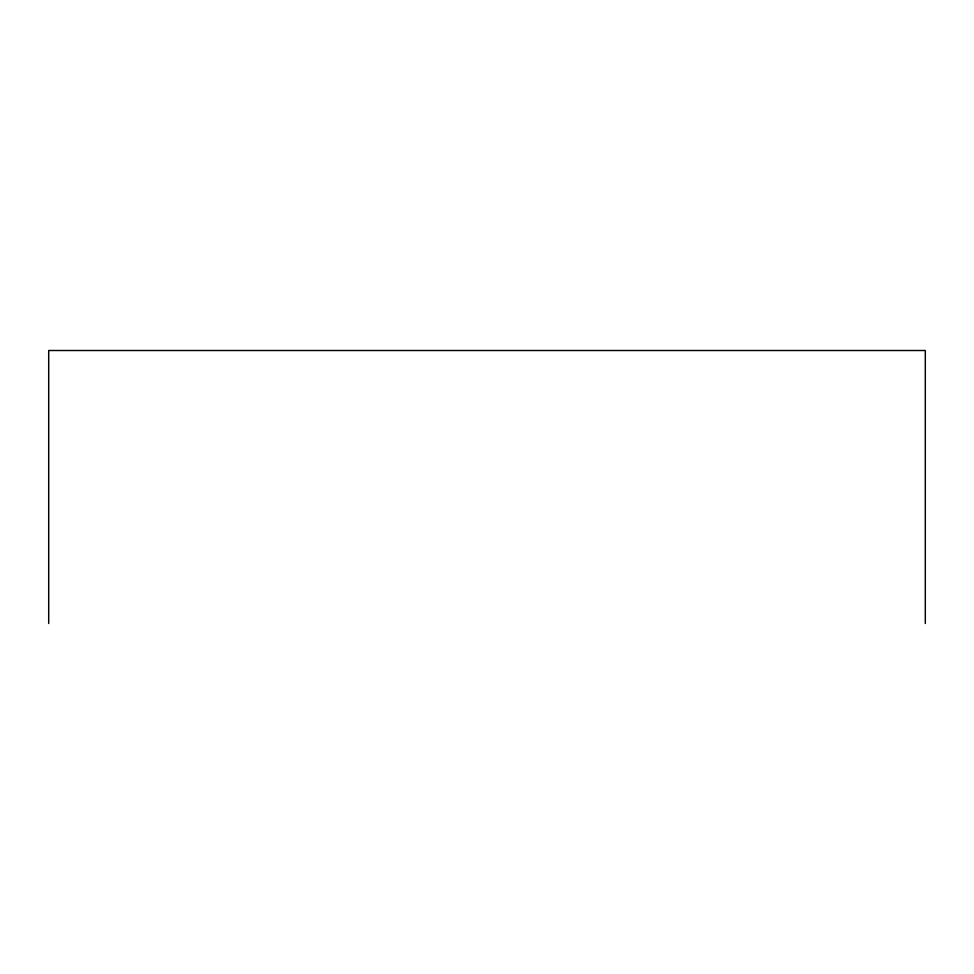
<?xml version="1.0" encoding="UTF-8"?>
<svg xmlns="http://www.w3.org/2000/svg" width="974" height="974" viewBox="0 0 974 974"><rect width="100%" height="100%" fill="white"/><g stroke="black" fill="none" stroke-linecap="round" stroke-linejoin="round"><path stroke-width="1.46" d="M925.3 623.494L925.3 350.506L48.7 350.506L48.7 623.494"/></g></svg>
